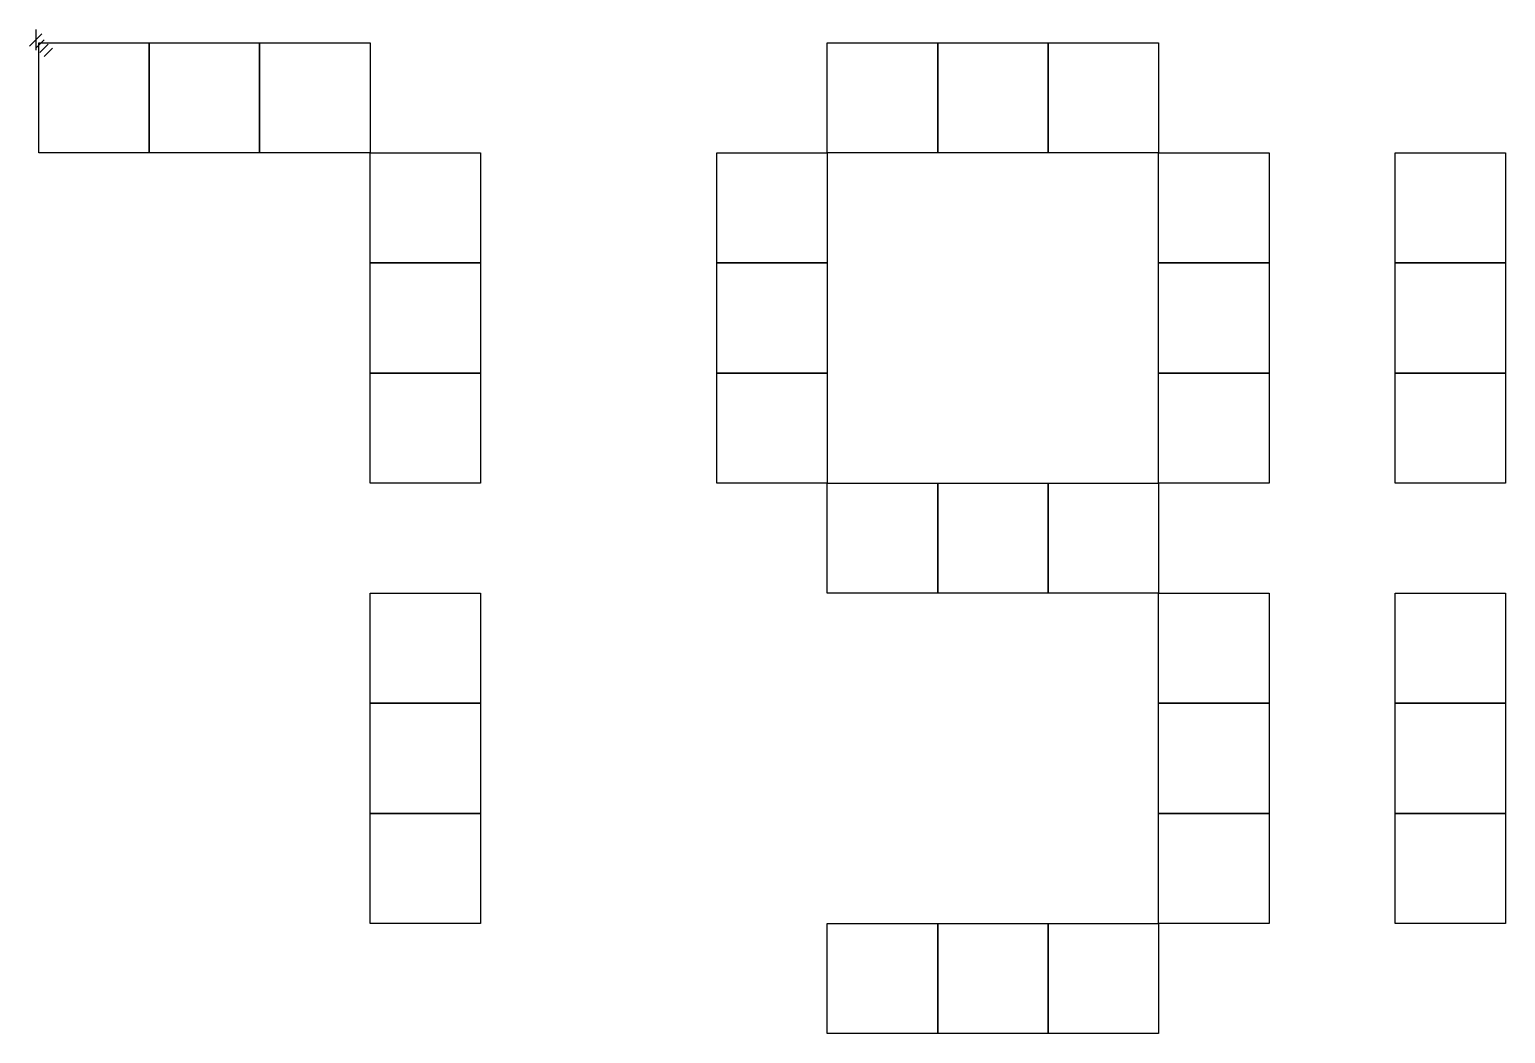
# Model space of a CAD drawing. Extents: x -1 to 187, y 0 to 128.
import ezdxf

# ---------------------------------------------------------------- set-up
doc = ezdxf.new("R2010")
doc.units = 0

msp = doc.modelspace()

# ---------------------------------------------------------------- linework, layer by layer
at = {"layer": 'Layer 1'}
for p, q in [((0, 128.15), (0, 125.504)), ((0.793749, 127.621), (-0.793749, 126.033)), ((1.05833, 126.827), (0, 125.76867)), ((0.374523, 126.452), (7.41013, 126.452)), ((0.374523, 119.443), (0.374523, 126.452)), ((1.5875, 126.298), (0.52917, 125.23967)), ((7.41013, 126.452), (14.4455, 126.452)), ((14.4455, 126.452), (21.4811, 126.452)), ((14.4455, 119.443), (14.4455, 126.452)), ((14.4455, 126.452), (14.4455, 119.443)), ((21.4811, 126.452), (28.5166, 126.452)), ((28.5166, 126.452), (35.552, 126.452)), ((28.5166, 119.443), (28.5166, 126.452)), ((28.5166, 126.452), (28.5166, 119.443)), ((35.552, 126.452), (42.5876, 126.452)), ((42.5876, 126.452), (42.5876, 119.443)), ((100.842, 126.452), (107.877, 126.452)), ((100.842, 119.443), (100.842, 126.452)), ((107.877, 126.452), (114.913, 126.452)), ((114.913, 126.452), (121.948, 126.452)), ((114.913, 119.443), (114.913, 126.452)), ((114.913, 126.452), (114.913, 119.443)), ((121.948, 126.452), (128.984, 126.452)), ((128.984, 126.452), (136.019, 126.452)), ((128.984, 119.443), (128.984, 126.452)), ((128.984, 126.452), (128.984, 119.443)), ((136.019, 126.452), (143.055, 126.452)), ((143.055, 126.452), (143.055, 119.443)), ((2.11666, 125.769), (1.05833, 124.71067)), ((0.374523, 112.434), (0.374523, 119.443)), ((14.4455, 112.434), (14.4455, 119.443)), ((14.4455, 119.443), (14.4455, 112.434)), ((28.5166, 112.434), (28.5166, 119.443)), ((28.5166, 119.443), (28.5166, 112.434)), ((42.5876, 119.443), (42.5876, 112.434)), ((100.842, 112.434), (100.842, 119.443)), ((114.913, 112.434), (114.913, 119.443)), ((114.913, 119.443), (114.913, 112.434)), ((128.984, 112.434), (128.984, 119.443)), ((128.984, 119.443), (128.984, 112.434)), ((143.055, 119.443), (143.055, 112.434)), ((7.41013, 112.434), (0.374523, 112.434)), ((14.4455, 112.434), (7.41013, 112.434)), ((21.4811, 112.434), (14.4455, 112.434)), ((28.5166, 112.434), (21.4811, 112.434)), ((35.552, 112.434), (28.5166, 112.434)), ((42.5876, 112.434), (35.552, 112.434)), ((42.5876, 112.434), (49.6232, 112.434)), ((42.5876, 105.425), (42.5876, 112.434)), ((49.6232, 112.434), (56.6585, 112.434)), ((56.6585, 112.434), (56.6585, 105.425)), ((86.7707, 112.434), (93.8062, 112.434)), ((86.7707, 105.425), (86.7707, 112.434)), ((93.8062, 112.434), (100.842, 112.434)), ((100.842, 112.434), (100.842, 105.425)), ((107.877, 112.434), (100.842, 112.434)), ((114.913, 112.434), (107.877, 112.434)), ((121.948, 112.434), (114.913, 112.434)), ((128.984, 112.434), (121.948, 112.434)), ((136.019, 112.434), (128.984, 112.434)), ((143.055, 112.434), (136.019, 112.434)), ((143.055, 112.434), (150.09, 112.434)), ((143.055, 105.425), (143.055, 112.434)), ((150.09, 112.434), (157.126, 112.434)), ((157.126, 112.434), (157.126, 105.425)), ((173.167, 112.434), (180.202, 112.434)), ((173.167, 105.425), (173.167, 112.434)), ((180.202, 112.434), (187.238, 112.434)), ((187.238, 112.434), (187.238, 105.425)), ((42.5876, 98.416), (42.5876, 105.425)), ((56.6585, 105.425), (56.6585, 98.416)), ((86.7707, 98.416), (86.7707, 105.425)), ((100.842, 105.425), (100.842, 98.416)), ((143.055, 98.416), (143.055, 105.425)), ((157.126, 105.425), (157.126, 98.416)), ((173.167, 98.416), (173.167, 105.425)), ((187.238, 105.425), (187.238, 98.416)), ((42.5876, 98.416), (49.6232, 98.416)), ((42.5876, 91.4106), (42.5876, 98.416)), ((49.6232, 98.416), (42.5876, 98.416)), ((49.6232, 98.416), (56.6585, 98.416)), ((56.6585, 98.416), (49.6232, 98.416)), ((56.6585, 98.416), (56.6585, 91.4106)), ((86.7707, 98.416), (93.8062, 98.416)), ((86.7707, 91.4106), (86.7707, 98.416)), ((93.8062, 98.416), (86.7707, 98.416)), ((93.8062, 98.416), (100.842, 98.416)), ((100.842, 98.416), (93.8062, 98.416)), ((100.842, 98.416), (100.842, 91.4106)), ((143.055, 98.416), (150.09, 98.416)), ((143.055, 91.4106), (143.055, 98.416)), ((150.09, 98.416), (143.055, 98.416)), ((150.09, 98.416), (157.126, 98.416)), ((157.126, 98.416), (150.09, 98.416)), ((157.126, 98.416), (157.126, 91.4106)), ((173.167, 98.416), (180.202, 98.416)), ((173.167, 91.4106), (173.167, 98.416)), ((180.202, 98.416), (173.167, 98.416)), ((180.202, 98.416), (187.238, 98.416)), ((187.238, 98.416), (180.202, 98.416)), ((187.238, 98.416), (187.238, 91.4106)), ((42.5876, 84.3978), (42.5876, 91.4106)), ((56.6585, 91.4106), (56.6585, 84.3978)), ((86.7707, 84.3978), (86.7707, 91.4106)), ((100.842, 91.4106), (100.842, 84.3978)), ((143.055, 84.3978), (143.055, 91.4106)), ((157.126, 91.4106), (157.126, 84.3978)), ((173.167, 84.3978), (173.167, 91.4106)), ((187.238, 91.4106), (187.238, 84.3978)), ((42.5876, 84.3978), (49.6232, 84.3978)), ((42.5876, 77.3924), (42.5876, 84.3978)), ((49.6232, 84.3978), (42.5876, 84.3978)), ((49.6232, 84.3978), (56.6585, 84.3978)), ((56.6585, 84.3978), (49.6232, 84.3978)), ((56.6585, 84.3978), (56.6585, 77.3924)), ((86.7707, 84.3978), (93.8062, 84.3978)), ((86.7707, 77.3924), (86.7707, 84.3978)), ((93.8062, 84.3978), (86.7707, 84.3978)), ((93.8062, 84.3978), (100.842, 84.3978)), ((100.842, 84.3978), (93.8062, 84.3978)), ((100.842, 84.3978), (100.842, 77.3924)), ((143.055, 84.3978), (150.09, 84.3978)), ((143.055, 77.3924), (143.055, 84.3978)), ((150.09, 84.3978), (143.055, 84.3978)), ((150.09, 84.3978), (157.126, 84.3978)), ((157.126, 84.3978), (150.09, 84.3978)), ((157.126, 84.3978), (157.126, 77.3924)), ((173.167, 84.3978), (180.202, 84.3978)), ((173.167, 77.3924), (173.167, 84.3978)), ((180.202, 84.3978), (173.167, 84.3978)), ((180.202, 84.3978), (187.238, 84.3978)), ((187.238, 84.3978), (180.202, 84.3978)), ((187.238, 84.3978), (187.238, 77.3924)), ((42.5876, 70.3795), (42.5876, 77.3924)), ((56.6585, 77.3924), (56.6585, 70.3795)), ((86.7707, 70.3795), (86.7707, 77.3924)), ((100.842, 77.3924), (100.842, 70.3795)), ((143.055, 70.3795), (143.055, 77.3924)), ((157.126, 77.3924), (157.126, 70.3795)), ((173.167, 70.3795), (173.167, 77.3924)), ((187.238, 77.3924), (187.238, 70.3795)), ((49.6232, 70.3795), (42.5876, 70.3795)), ((56.6585, 70.3795), (49.6232, 70.3795)), ((93.8062, 70.3795), (86.7707, 70.3795)), ((100.842, 70.3795), (93.8062, 70.3795)), ((100.842, 70.3795), (107.877, 70.3795)), ((100.842, 63.3741), (100.842, 70.3795)), ((107.877, 70.3795), (114.913, 70.3795)), ((114.913, 70.3795), (121.948, 70.3795)), ((114.913, 63.3741), (114.913, 70.3795)), ((114.913, 70.3795), (114.913, 63.3741)), ((121.948, 70.3795), (128.984, 70.3795)), ((128.984, 70.3795), (136.019, 70.3795)), ((128.984, 63.3741), (128.984, 70.3795)), ((128.984, 70.3795), (128.984, 63.3741)), ((136.019, 70.3795), (143.055, 70.3795)), ((143.055, 70.3795), (143.055, 63.3741)), ((150.09, 70.3795), (143.055, 70.3795)), ((157.126, 70.3795), (150.09, 70.3795)), ((180.202, 70.3795), (173.167, 70.3795)), ((187.238, 70.3795), (180.202, 70.3795)), ((100.842, 56.3613), (100.842, 63.3741)), ((114.913, 56.3613), (114.913, 63.3741)), ((114.913, 63.3741), (114.913, 56.3613)), ((128.984, 56.3613), (128.984, 63.3741)), ((128.984, 63.3741), (128.984, 56.3613)), ((143.055, 63.3741), (143.055, 56.3613)), ((42.5876, 56.3613), (49.6232, 56.3613)), ((42.5876, 49.3559), (42.5876, 56.3613)), ((49.6232, 56.3613), (56.6585, 56.3613)), ((56.6585, 56.3613), (56.6585, 49.3559)), ((107.877, 56.3613), (100.842, 56.3613)), ((114.913, 56.3613), (107.877, 56.3613)), ((121.948, 56.3613), (114.913, 56.3613)), ((128.984, 56.3613), (121.948, 56.3613)), ((136.019, 56.3613), (128.984, 56.3613)), ((143.055, 56.3613), (136.019, 56.3613)), ((143.055, 56.3613), (150.09, 56.3613)), ((143.055, 49.3559), (143.055, 56.3613)), ((150.09, 56.3613), (157.126, 56.3613)), ((157.126, 56.3613), (157.126, 49.3559)), ((173.167, 56.3613), (180.202, 56.3613)), ((173.167, 49.3559), (173.167, 56.3613)), ((180.202, 56.3613), (187.238, 56.3613)), ((187.238, 56.3613), (187.238, 49.3559)), ((42.5876, 42.3431), (42.5876, 49.3559)), ((56.6585, 49.3559), (56.6585, 42.3431)), ((143.055, 42.3431), (143.055, 49.3559)), ((157.126, 49.3559), (157.126, 42.3431)), ((173.167, 42.3431), (173.167, 49.3559)), ((187.238, 49.3559), (187.238, 42.3431)), ((42.5876, 42.3431), (49.6232, 42.3431)), ((42.5876, 35.3377), (42.5876, 42.3431)), ((49.6232, 42.3431), (42.5876, 42.3431)), ((49.6232, 42.3431), (56.6585, 42.3431)), ((56.6585, 42.3431), (49.6232, 42.3431)), ((56.6585, 42.3431), (56.6585, 35.3377)), ((143.055, 42.3431), (150.09, 42.3431)), ((143.055, 35.3377), (143.055, 42.3431)), ((150.09, 42.3431), (143.055, 42.3431)), ((150.09, 42.3431), (157.126, 42.3431)), ((157.126, 42.3431), (150.09, 42.3431)), ((157.126, 42.3431), (157.126, 35.3377)), ((173.167, 42.3431), (180.202, 42.3431)), ((173.167, 35.3377), (173.167, 42.3431)), ((180.202, 42.3431), (173.167, 42.3431)), ((180.202, 42.3431), (187.238, 42.3431)), ((187.238, 42.3431), (180.202, 42.3431)), ((187.238, 42.3431), (187.238, 35.3377)), ((42.5876, 28.3248), (42.5876, 35.3377)), ((56.6585, 35.3377), (56.6585, 28.3248)), ((143.055, 28.3248), (143.055, 35.3377)), ((157.126, 35.3377), (157.126, 28.3248)), ((173.167, 28.3248), (173.167, 35.3377)), ((187.238, 35.3377), (187.238, 28.3248)), ((42.5876, 28.3248), (49.6232, 28.3248)), ((42.5876, 21.3194), (42.5876, 28.3248)), ((49.6232, 28.3248), (42.5876, 28.3248)), ((49.6232, 28.3248), (56.6585, 28.3248)), ((56.6585, 28.3248), (49.6232, 28.3248)), ((56.6585, 28.3248), (56.6585, 21.3194)), ((143.055, 28.3248), (150.09, 28.3248)), ((143.055, 21.3194), (143.055, 28.3248)), ((150.09, 28.3248), (143.055, 28.3248)), ((150.09, 28.3248), (157.126, 28.3248)), ((157.126, 28.3248), (150.09, 28.3248)), ((157.126, 28.3248), (157.126, 21.3194)), ((173.167, 28.3248), (180.202, 28.3248)), ((173.167, 21.3194), (173.167, 28.3248)), ((180.202, 28.3248), (173.167, 28.3248)), ((180.202, 28.3248), (187.238, 28.3248)), ((187.238, 28.3248), (180.202, 28.3248)), ((187.238, 28.3248), (187.238, 21.3194)), ((42.5876, 14.3066), (42.5876, 21.3194)), ((56.6585, 21.3194), (56.6585, 14.3066)), ((143.055, 14.3066), (143.055, 21.3194)), ((157.126, 21.3194), (157.126, 14.3066)), ((173.167, 14.3066), (173.167, 21.3194)), ((187.238, 21.3194), (187.238, 14.3066)), ((49.6232, 14.3066), (42.5876, 14.3066)), ((56.6585, 14.3066), (49.6232, 14.3066)), ((100.842, 14.3066), (107.877, 14.3066)), ((100.842, 7.30124), (100.842, 14.3066)), ((107.877, 14.3066), (114.913, 14.3066)), ((114.913, 14.3066), (121.948, 14.3066)), ((114.913, 7.30124), (114.913, 14.3066)), ((114.913, 14.3066), (114.913, 7.30124)), ((121.948, 14.3066), (128.984, 14.3066)), ((128.984, 14.3066), (136.019, 14.3066)), ((128.984, 7.30124), (128.984, 14.3066)), ((128.984, 14.3066), (128.984, 7.30124)), ((136.019, 14.3066), (143.055, 14.3066)), ((143.055, 14.3066), (143.055, 7.30124)), ((150.09, 14.3066), (143.055, 14.3066)), ((157.126, 14.3066), (150.09, 14.3066)), ((180.202, 14.3066), (173.167, 14.3066)), ((187.238, 14.3066), (180.202, 14.3066)), ((100.842, 0.288365), (100.842, 7.30124)), ((114.913, 0.288365), (114.913, 7.30124)), ((114.913, 7.30124), (114.913, 0.288365)), ((128.984, 0.288365), (128.984, 7.30124)), ((128.984, 7.30124), (128.984, 0.288365)), ((143.055, 7.30124), (143.055, 0.288365)), ((107.877, 0.288365), (100.842, 0.288365)), ((114.913, 0.288365), (107.877, 0.288365)), ((121.948, 0.288365), (114.913, 0.288365)), ((128.984, 0.288365), (121.948, 0.288365)), ((136.019, 0.288365), (128.984, 0.288365)), ((143.055, 0.288365), (136.019, 0.288365))]:
    msp.add_line(p, q, dxfattribs=at)

doc.saveas('drawing.dxf')
